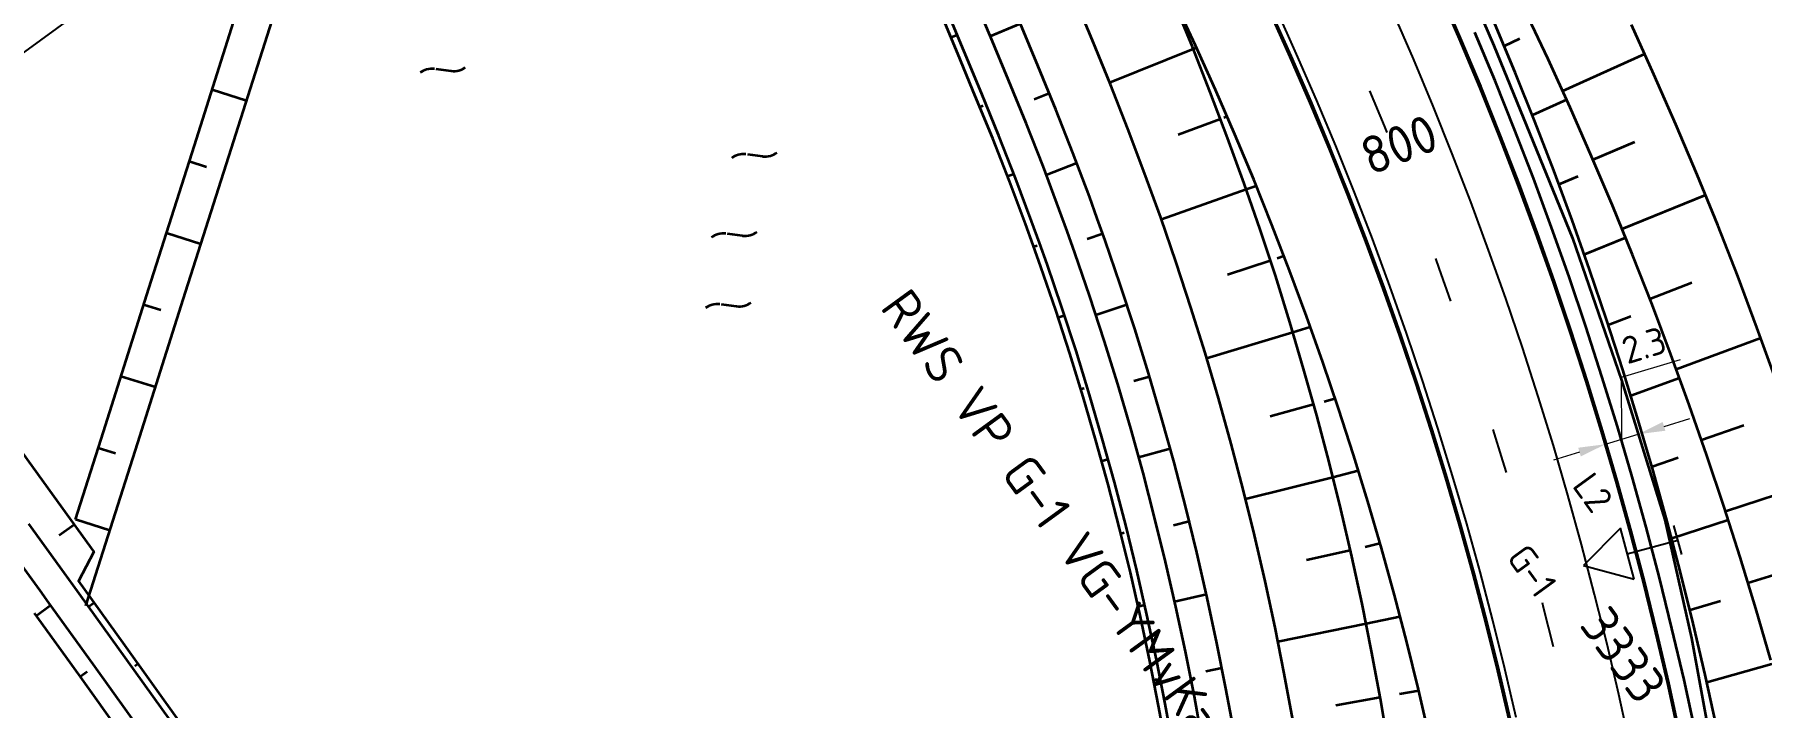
# Model space of a CAD drawing. Header units: metres. Extents: x 134219 to 139080, y 438661 to 444352.
# Drawn here: x 135551.9 to 135666.8, y 443019.1 to 443063.9 of the extents above; entities that cross this region are included whole.
import ezdxf
from ezdxf.enums import TextEntityAlignment as Align

# ---------------------------------------------------------------- set-up
doc = ezdxf.new("R2010")
doc.units = ezdxf.units.M
doc.linetypes.add('13strp', pattern=[4, 1, -3])
doc.linetypes.add('39strp', pattern=[12, 3, -9])
doc.layers.get('DEFPOINTS').update_dxf_attribs({"color": 193})
for name, color, linetype, lineweight in [('N-WE-KL-ET_LS_OV_ARMATUUR-S', 7, 'Continuous', 25), ('N-WE-KL-ET_LS_OV_ARMATUUR-T18', 1, 'Continuous', 25), ('N-WE-KL-ET_LS_OV_KABEL-G', 10, 'KL-LS-OV-N', 35), ('N-WE-KL-ET_LS_OV_KABEL-M', 7, 'Continuous', 18), ('N-WE-KL-ET_LS_OV_KABEL-T25', 7, 'Continuous', 25), ('Utd-geleiderail-nw', 8, 'glm a2ee v014$0$f2m40080', 35), ('Utd-ondergr-nw', 8, '13strp', 35)]:
    doc.layers.add(name, color=color, linetype=linetype, lineweight=lineweight)
doc.layers.add('N-WE-KL-ET_LS_OV_ARMATUUR-T25', color=2, linetype='Continuous')
doc.layers.add('Utd-weg-nw', color=8, linetype='Continuous')
doc.styles.add('alm a2ee v011$0$Iso-rtw', font='NLCS-ISO.ttf')
doc.styles.add('ISO18', font='NLCS-ISO.ttf')
doc.styles.add('ISO25', font='NLCS-ISO.ttf')
doc.styles.add('NLCS_18', font='NLCS-ISO.ttf', dxfattribs={"height": 1.8})
doc.styles.add('NLCS_25', font='NLCS-ISO.ttf', dxfattribs={"height": 2.5})
doc.linetypes.add('glm a2ee v014$0$f2m40080', pattern='A,2,-1,[160,RTW.shx,S=0.5,R=0,X=0,Y=0],-1', length=4)
doc.linetypes.add('KL-LS-OV-N', pattern='A,4,-1,[103,NLCS.SHX,S=0.75,R=0,X=0,Y=0],-1,4,-1.5,["0V",Standard,S=1,R=0,X=0,Y=-0.5],-3', length=14.5)
doc.dimstyles.new('NLCS_t18_pijl_Dimension_l3_h1', dxfattribs={"dimtxt": 1.8, "dimasz": 1.8, "dimexe": 2, "dimexo": 2, "dimgap": 0.7, "dimtad": 1, "dimdec": 1, "dimzin": 0, "dimdsep": 46, "dimtxsty": 'NLCS_18', "dimcen": 2.5, "dimdle": 2, "dimclrd": 256, "dimclre": 256, "dimclrt": 256, "dimadec": 1, "dimazin": 0, "dimtfac": 1, "dimtdec": 1, "dimtofl": 0, "dimtmove": 1, "dimatfit": 0, "dimfxl": 0, "dimtolj": 1, "dimtzin": 0, "dimlwd": 18, "dimlwe": 18, "dimarcsym": 0})

# ---------------------------------------------------------------- blocks, each defined once
blk = doc.blocks.new('SKL-ET_OV_ARMATUUR_HD_NATRIUM_1x250W-SO (3)')
for p, q in [((6.49, 0), (3.49, 1.76)), ((3.49, -1.76), (6.49, 0))]:
    blk.add_line(p, q)
for points in [[(3.49, 1.76), (3.49, -1.76)], [(0, 1), (0, -1)], [(3.49, 0), (0, 0)]]:
    blk.add_lwpolyline(points)
at = {"layer": 'N-WE-KL-ET_LS_OV_ARMATUUR-T18', "style": 'ISO18', "flags": 1}
for tag, p in [('TYPE_ARMATUUR', (3.07, -6.82)), ('VERMOGEN_LAMP', (3.07, -10.61)), ('SPIEGELSTAND', (3.07, -14.39)), ('HOOGTE_LICHTMAST', (3.07, -18.17)), ('UITLEGGERHOEK', (3.07, -21.96)), ('TYPE_LICHTMAST', (3.07, -25.74)), ('BOTSVRIENDELIJK', (3.07, -29.53)), ('POSITIE_LICHTMAST', (3.07, -33.31)), ('KABELAANSLUITNG', (3.07, -37.1)), ('VOEDINGSPUNT', (3.07, -44.67))]:
    blk.add_attdef(tag, p, '', height=1.8, dxfattribs=at)
at = {"layer": 'N-WE-KL-ET_LS_OV_ARMATUUR-T18', "style": 'ISO18'}
for tag, p in [('FASE-AANSLUITING_1', (3.07, -40.88)), ('GROEPSNUMMER', (3.07, -48.45))]:
    blk.add_attdef(tag, p, '', height=1.8, dxfattribs=at)
at = {"layer": 'N-WE-KL-ET_LS_OV_ARMATUUR-T25', "style": 'ISO25'}
for tag, p in [('MASTNUMMER', (3.07, 7.39)), ('TYPE_SYMBOOL', (3.07, 3.61))]:
    blk.add_attdef(tag, p, '', height=2.5, dxfattribs=at)
blk = doc.blocks.new('*D468')
at = {"layer": 'DEFPOINTS', "color": 0, "transparency": 16777216}
for p in [(135656.42, 443036.66), (135658.6, 443037.33), (135658.6, 443037.33)]:
    blk.add_point(p, dxfattribs=at)
at = {"layer": 'N-WE-KL-ET_LS_OV_KABEL-M', "linetype": 'Continuous', "lineweight": 18, "transparency": 16777216}
for p, q in [((135657.49, 443041.12), (135661.41, 443042.31)), ((135657.51, 443036.99), (135657.49, 443041.12)), ((135660.32, 443037.85), (135662.04, 443038.38)), ((135656.42, 443036.66), (135658.6, 443037.33)), ((135654.7, 443036.14), (135652.97, 443035.61))]:
    blk.add_line(p, q, dxfattribs=at)
at = {"layer": 'N-WE-KL-ET_LS_OV_KABEL-M', "lineweight": 18, "transparency": 16777216}
for p, q in [((135658.6, 443037.33), (135658.02, 443039.24)), ((135656.42, 443036.66), (135655.84, 443038.58))]:
    blk.add_line(p, q, dxfattribs=at)
at = {"layer": 'N-WE-KL-ET_LS_OV_KABEL-M', "transparency": 16777216}
for points in [[(135660.23, 443038.14), (135660.41, 443037.56), (135658.6, 443037.33)], [(135654.61, 443036.43), (135654.78, 443035.85), (135656.42, 443036.66)]]:
    blk.add_solid(points, dxfattribs=at)
at = {"layer": 'N-WE-KL-ET_LS_OV_KABEL-M', "transparency": 16777216, "insert": (135658.99, 443043.25), "char_height": 1.8, "attachment_point": 5, "rotation": 16.9392, "style": 'NLCS_18'}
blk.add_mtext('\\A1;2.3', dxfattribs=at)
blk = doc.blocks.new('Dwm A2 aanvulling$0$A$C32883349')
at = {"layer": 'Utd-ondergr-nw'}
blk.add_line((-1.82, 0.37), (-2.44, 1.31), dxfattribs=at)
for centre, start, end in [((-3.53, 0.59), 33.3445, 123.3445), ((-0.72, 1.1), 213.3445, 303.3445)]:
    blk.add_arc(centre, 1.31, start, end, dxfattribs=at)

msp = doc.modelspace()

# ---------------------------------------------------------------- linework, layer by layer
at = {"layer": 'N-WE-KL-ET_LS_OV_KABEL-G', "elevation": 2.21, "flags": 128}
msp.add_lwpolyline([(135534.25, 443194.91), (135548.63, 443183.68), (135562.68, 443172.28), (135575.34, 443161.79), (135583.92, 443154.39), (135599.1, 443139.3), (135612.36, 443124.54), (135619.45, 443115.24), (135626.08, 443105.74), (135632.93, 443095.16), (135638.73, 443085.11), (135643.41, 443076.02), (135645.64, 443070.97), (135648.99, 443063.2), (135654.23, 443050.37), (135657.48, 443040.93), (135660.37, 443031.63), (135662.15, 443023.75), (135664.54, 443010.62), (135666.07, 442998.1), (135667.54, 442986.57), (135668.36, 442978.22), (135668.73, 442965.04), (135668.21, 442953.88), (135667.34, 442941.62), (135665.96, 442930.74), (135665.4, 442925.32), (135664.56, 442918.86), (135663.37, 442912.71), (135661.63, 442905.85), (135660.04, 442900.28), (135659.23, 442899.5), (135649.78, 442871.84), (135635.93, 442842.83)], dxfattribs=at)
at = {"layer": 'N-WE-KL-ET_LS_OV_KABEL-T25'}
msp.add_line((135557.08, 443067.05), (135510.6, 443033.2), dxfattribs=at)
at = {"layer": 'Utd-geleiderail-nw', "linetype": 'Continuous', "flags": 128}
msp.add_lwpolyline([(135662.39, 443017.58), (135661.65, 443020.99), (135660.85, 443024.39), (135660.02, 443027.77), (135659.13, 443031.14), (135658.2, 443034.5), (135657.22, 443037.85), (135656.19, 443041.18), (135655.12, 443044.5), (135654, 443047.8), (135652.84, 443051.09), (135651.63, 443054.36), (135650.38, 443057.61), (135650.38, 443057.61), (135649.08, 443060.85), (135647.73, 443064.07)], dxfattribs=at)
at = {"layer": 'Utd-ondergr-nw', "linetype": 'Continuous', "flags": 128}
for points in [[(135554.61, 443031.65), (135556.47, 443037.49), (135559.5, 443047.02), (135562.53, 443056.55), (135565.56, 443066.08), (135568.59, 443075.61), (135571.62, 443085.14), (135574.65, 443094.67), (135577.68, 443104.2), (135580.71, 443113.73), (135580.86, 443114.2)], [(135555.3, 443025.91), (135558.76, 443036.76), (135561.79, 443046.29), (135564.82, 443055.82), (135567.85, 443065.35), (135570.88, 443074.88), (135573.91, 443084.41), (135576.94, 443093.94), (135579.97, 443103.47), (135583, 443113), (135583.17, 443113.56)], [(135629.62, 443016.87), (135629.07, 443019.87), (135628.47, 443022.86), (135627.84, 443025.85), (135627.15, 443028.83), (135626.42, 443031.79), (135625.65, 443034.75), (135624.83, 443037.71), (135623.97, 443040.65), (135623.07, 443043.57), (135622.12, 443046.49), (135621.12, 443049.4), (135620.61, 443050.84), (135620.08, 443052.29), (135619, 443055.17), (135617.87, 443058.03), (135616.71, 443060.88), (135615.52, 443063.72), (135614.33, 443066.57)], [(135635.62, 443018.32), (135635.05, 443021.4), (135634.44, 443024.47), (135633.77, 443027.54), (135633.07, 443030.6), (135632.31, 443033.65), (135631.51, 443036.69), (135630.67, 443039.73), (135629.78, 443042.75), (135628.84, 443045.76), (135627.86, 443048.75), (135626.84, 443051.74), (135625.76, 443054.71), (135624.65, 443057.66), (135623.49, 443060.6), (135622.28, 443063.53), (135621.06, 443066.45)], [(135641.99, 443016.55), (135641.45, 443019.72), (135640.86, 443022.88), (135640.23, 443026.04), (135639.54, 443029.19), (135638.81, 443032.33), (135638.04, 443035.46), (135637.21, 443038.58), (135636.34, 443041.69), (135635.42, 443044.79), (135634.46, 443047.88), (135633.44, 443050.95), (135632.39, 443054.01), (135631.28, 443057.06), (135630.13, 443060.09), (135628.94, 443063.11), (135627.7, 443066.11), (135627.17, 443067.37)], [(135661.31, 443017.36), (135660.57, 443020.75), (135659.78, 443024.13), (135658.95, 443027.5), (135658.07, 443030.86), (135657.14, 443034.2), (135656.16, 443037.53), (135655.14, 443040.85), (135654.08, 443044.15), (135652.96, 443047.44), (135651.8, 443050.72), (135650.6, 443053.97), (135649.35, 443057.21), (135648.06, 443060.43), (135646.72, 443063.64), (135645.34, 443066.82)], [(135661.38, 443017.37), (135660.64, 443020.76), (135659.85, 443024.15), (135659.02, 443027.52), (135658.13, 443030.87), (135657.21, 443034.22), (135656.23, 443037.55), (135655.21, 443040.87), (135654.14, 443044.18), (135653.03, 443047.47), (135651.87, 443050.74), (135650.67, 443054), (135649.42, 443057.24), (135648.12, 443060.46), (135646.78, 443063.66), (135645.4, 443066.85)], [(135627.23, 443016.3), (135626.69, 443019.26), (135626.11, 443022.22), (135625.48, 443025.18), (135624.81, 443028.12), (135624.09, 443031.06), (135623.33, 443033.99), (135622.52, 443036.9), (135621.67, 443039.81), (135620.77, 443042.71), (135619.84, 443045.59), (135618.85, 443048.47), (135618.35, 443049.9), (135617.83, 443051.33), (135616.76, 443054.17), (135615.65, 443057.01), (135614.49, 443059.82), (135613.33, 443062.64), (135612.15, 443065.46)], [(135627.67, 443016.4), (135627.13, 443019.38), (135626.54, 443022.34), (135625.91, 443025.3), (135625.24, 443028.25), (135624.52, 443031.19), (135623.75, 443034.13), (135622.94, 443037.05), (135622.09, 443039.96), (135621.2, 443042.87), (135620.25, 443045.76), (135619.27, 443048.64), (135618.76, 443050.07), (135618.24, 443051.5), (135617.17, 443054.36), (135616.06, 443057.19), (135614.9, 443060.02), (135613.73, 443062.84), (135612.55, 443065.66)], [(135644.72, 443017.17), (135643.99, 443020.33), (135643.2, 443023.48), (135642.38, 443026.62), (135641.51, 443029.75), (135640.6, 443032.86), (135639.65, 443035.96), (135638.65, 443039.05), (135637.61, 443042.13), (135636.52, 443045.19), (135635.4, 443048.23), (135634.23, 443051.26), (135633.02, 443054.27), (135631.77, 443057.27), (135630.48, 443060.24), (135629.14, 443063.2), (135627.77, 443066.14)], [(135650.02, 443018.36), (135649.26, 443021.6), (135648.47, 443024.82), (135647.62, 443028.03), (135646.73, 443031.23), (135645.8, 443034.42), (135644.82, 443037.6), (135643.8, 443040.76), (135642.74, 443043.9), (135641.63, 443047.03), (135640.48, 443050.15), (135639.28, 443053.25), (135638.05, 443056.33), (135636.77, 443059.39), (135635.44, 443062.44), (135634.08, 443065.47)], [(135650.09, 443018.38), (135649.33, 443021.62), (135648.53, 443024.84), (135647.69, 443028.05), (135646.8, 443031.25), (135645.87, 443034.44), (135644.89, 443037.62), (135643.87, 443040.78), (135642.8, 443043.93), (135641.7, 443047.06), (135640.54, 443050.17), (135639.35, 443053.27), (135638.11, 443056.36), (135636.83, 443059.42), (135635.51, 443062.47), (135634.14, 443065.5)], [(135667.42, 443022.29), (135666.42, 443025.73), (135665.38, 443029.14), (135664.29, 443032.54), (135663.17, 443035.92), (135661.99, 443039.28), (135660.78, 443042.63), (135659.52, 443045.95), (135658.22, 443049.26), (135656.88, 443052.55), (135655.49, 443055.82), (135654.07, 443059.07), (135652.6, 443062.29), (135651.09, 443065.5)], [(135615.49, 443063.81), (135617.49, 443064.65)], [(135631.73, 443017.38), (135631.17, 443020.41), (135630.57, 443023.43), (135629.93, 443026.44), (135629.24, 443029.45), (135628.5, 443032.45), (135627.72, 443035.44), (135626.89, 443038.42), (135626.02, 443041.39), (135625.1, 443044.34), (135624.14, 443047.29), (135623.13, 443050.22), (135622.61, 443051.68), (135622.08, 443053.14), (135620.99, 443056.05), (135619.85, 443058.94), (135618.67, 443061.81), (135617.48, 443064.68)], [(135663.81, 443017.88), (135663.06, 443021.31), (135662.26, 443024.73), (135661.42, 443028.13), (135660.53, 443031.52), (135659.59, 443034.9), (135658.61, 443038.27), (135657.57, 443041.62), (135656.5, 443044.96), (135655.37, 443048.28), (135654.2, 443051.58), (135652.99, 443054.87), (135651.72, 443058.14), (135650.42, 443061.4), (135649.07, 443064.63)], [(135667.74, 443041.01), (135666.5, 443044.43), (135665.22, 443047.84), (135663.89, 443051.23), (135662.52, 443054.59), (135661.1, 443057.94), (135659.65, 443061.26), (135658.15, 443064.57)], [(135613.29, 443063.89), (135612.88, 443063.72)], [(135613.29, 443063.89), (135612.88, 443063.72)], [(135613.29, 443063.89), (135612.88, 443063.72)], [(135623.43, 443060.74), (135628.99, 443062.98)], [(135628.99, 443062.98), (135629.2, 443063.07)], [(135650.71, 443063.64), (135649.68, 443063.16)], [(135659.03, 443062.62), (135653.57, 443060.15)], [(135565.99, 443059.51), (135563.7, 443060.24)], [(135618.4, 443059.62), (135619.4, 443060.03)], [(135653.83, 443059.59), (135651.56, 443058.57)], [(135615, 443059.19), (135614.79, 443059.1)], [(135615, 443059.19), (135614.79, 443059.1)], [(135615, 443059.19), (135614.79, 443059.1)], [(135628, 443057.27), (135630.8, 443058.32)], [(135631.02, 443058.41), (135631.24, 443058.49)], [(135658.35, 443056.77), (135655.59, 443055.58)], [(135563.33, 443055.11), (135562.19, 443055.47)], [(135619.21, 443054.6), (135621.24, 443055.38)], [(135617.06, 443054.63), (135616.64, 443054.47)], [(135617.06, 443054.63), (135616.64, 443054.47)], [(135617.06, 443054.63), (135616.64, 443054.47)], [(135632.52, 443053.63), (135633.19, 443053.86)], [(135654.58, 443054.47), (135653.33, 443053.94)], [(135626.87, 443051.64), (135632.52, 443053.63)], [(135663.07, 443053.24), (135657.52, 443050.97)], [(135562.96, 443049.98), (135560.67, 443050.71)], [(135621.94, 443050.32), (135622.97, 443050.69)], [(135657.76, 443050.39), (135655.02, 443049.28)], [(135618.6, 443049.87), (135618.38, 443049.79)], [(135618.6, 443049.87), (135618.38, 443049.79)], [(135618.6, 443049.87), (135618.38, 443049.79)], [(135634.58, 443049.04), (135635.03, 443049.19)], [(135631.27, 443047.96), (135634.12, 443048.89)], [(135662.17, 443047.41), (135659.37, 443046.32)], [(135560.3, 443045.58), (135559.15, 443045.94)], [(135622.51, 443045.28), (135624.58, 443045.95)], [(135620.43, 443045.22), (135620, 443045.07)], [(135620.43, 443045.22), (135620, 443045.07)], [(135620.43, 443045.22), (135620, 443045.07)], [(135658.11, 443045.17), (135656.61, 443044.59)], [(135629.88, 443042.4), (135635.62, 443044.12)], [(135635.62, 443044.12), (135636.78, 443044.47)], [(135666.76, 443043.71), (135661.13, 443041.64)], [(135559.93, 443040.45), (135557.64, 443041.18)], [(135625.04, 443040.87), (135626.08, 443041.18)], [(135661.35, 443041.06), (135658.11, 443039.88)], [(135547.55, 443040.96), (135553.47, 443032.79), (135555.83, 443029.51), (135554.81, 443027.54), (135557.76, 443023.45), (135563.63, 443015.25), (135569.49, 443007.04), (135575.32, 442998.81), (135581.14, 442990.57), (135586.93, 442982.31), (135592.7, 442974.04), (135598.45, 442965.76), (135604.18, 442957.46), (135609.89, 442949.15), (135615.58, 442940.82), (135621.25, 442932.48), (135621.74, 442931.76)], [(135621.73, 443040.38), (135621.51, 443040.32)], [(135621.73, 443040.38), (135621.51, 443040.32)], [(135621.73, 443040.38), (135621.51, 443040.32)], [(135634.12, 443038.52), (135637, 443039.32)], [(135637.71, 443039.51), (135638.42, 443039.71)], [(135665.64, 443037.91), (135662.81, 443036.93)], [(135557.27, 443036.05), (135556.12, 443036.41)], [(135623.33, 443035.65), (135622.9, 443035.53)], [(135623.33, 443035.65), (135622.9, 443035.53)], [(135623.33, 443035.65), (135622.9, 443035.53)], [(135625.36, 443035.8), (135627.46, 443036.38)], [(135661.27, 443035.75), (135659.52, 443035.15)], [(135632.47, 443033.02), (135638.28, 443034.48)], [(135638.28, 443034.48), (135639.97, 443034.91)], [(135670.1, 443034.05), (135664.4, 443032.19)], [(135551.5, 443031.36), (135553.86, 443028.09), (135554.45, 443027.28), (135557.39, 443023.18), (135563.27, 443014.99), (135569.12, 443006.78), (135574.95, 442998.55), (135580.77, 442990.31), (135586.56, 442982.06), (135592.33, 442973.79), (135598.08, 442965.5), (135603.81, 442957.21), (135609.52, 442948.89), (135615.21, 442940.57), (135620.88, 442932.23), (135621.83, 442930.82)], [(135553.54, 443030.62), (135554.52, 443031.33)], [(135556.9, 443030.92), (135554.61, 443031.65)], [(135624.39, 443030.76), (135624.17, 443030.7)], [(135624.39, 443030.76), (135624.17, 443030.7)], [(135624.39, 443030.76), (135624.17, 443030.7)], [(135627.67, 443031.28), (135628.72, 443031.54)], [(135664.59, 443031.6), (135660.83, 443030.39)], [(135549.88, 443030.19), (135552.24, 443026.92), (135552.82, 443026.11), (135555.77, 443022.02), (135561.64, 443013.82), (135567.49, 443005.62), (135573.32, 442997.4), (135579.13, 442989.16), (135584.92, 442980.91), (135590.69, 442972.64), (135596.44, 442964.37), (135602.17, 442956.07), (135607.87, 442947.76), (135613.56, 442939.44), (135619.22, 442931.11), (135620.31, 442929.5)], [(135636.52, 443028.96), (135639.44, 443029.62)], [(135640.43, 443029.84), (135641.42, 443030.07)], [(135668.77, 443028.3), (135665.9, 443027.42)], [(135555.47, 443025.85), (135555.84, 443026.11)], [(135627.75, 443026.2), (135629.87, 443026.68)], [(135664.07, 443026.22), (135662.05, 443025.61)], [(135551.87, 443025.42), (135554.81, 443021.33), (135560.68, 443013.14), (135566.53, 443004.93), (135572.36, 442996.71), (135578.17, 442988.48), (135583.96, 442980.23), (135589.72, 442971.97), (135595.47, 442963.69), (135601.19, 442955.4), (135606.9, 442947.1), (135612.58, 442938.78), (135618.25, 442930.44), (135620.35, 442927.34)], [(135552.96, 443025.92), (135552, 443025.23)], [(135625.76, 443025.95), (135625.33, 443025.85)], [(135625.76, 443025.95), (135625.33, 443025.85)], [(135625.76, 443025.95), (135625.33, 443025.85)], [(135640.49, 443024.73), (135642.75, 443025.19)], [(135634.62, 443023.54), (135640.49, 443024.73)], [(135555.4, 443021.52), (135554.92, 443021.18)], [(135558.57, 443021.92), (135558.76, 443022.05)], [(135629.84, 443021.57), (135630.9, 443021.78)], [(135667.49, 443022.03), (135663.17, 443020.81)], [(135626.58, 443021.01), (135626.36, 443020.97)], [(135626.58, 443021.01), (135626.36, 443020.97)], [(135626.58, 443021.01), (135626.36, 443020.97)], [(135638.48, 443019.29), (135641.43, 443019.82)], [(135642.72, 443020.05), (135644, 443020.28)]]:
    msp.add_lwpolyline(points, dxfattribs=at)
at = {"layer": 'Utd-weg-nw', "linetype": '39strp', "flags": 128}
msp.add_lwpolyline([(135654.76, 442916.09), (135655.28, 442918.69), (135655.91, 442922.01), (135656.09, 442922.97), (135656.5, 442925.33), (135657.03, 442928.66), (135657.52, 442932), (135657.97, 442935.35), (135658.37, 442938.7), (135658.72, 442942.06), (135659.02, 442945.43), (135659.28, 442948.79), (135659.49, 442952.16), (135659.65, 442955.53), (135659.77, 442958.91), (135659.84, 442962.28), (135659.87, 442965.66), (135659.84, 442969.04), (135659.77, 442972.41), (135659.66, 442975.79), (135659.49, 442979.16), (135659.28, 442982.53), (135659.02, 442985.9), (135659, 442986.16), (135658.72, 442989.26), (135658.37, 442992.62), (135657.97, 442995.97), (135657.53, 442999.32), (135657.04, 443002.66), (135656.5, 443005.99), (135655.92, 443009.32), (135655.29, 443012.63), (135654.61, 443015.94), (135653.89, 443019.24), (135653.12, 443022.53), (135652.31, 443025.8), (135651.45, 443029.07), (135650.55, 443032.32), (135649.6, 443035.56), (135648.61, 443038.79), (135647.57, 443042), (135646.49, 443045.2), (135645.36, 443048.38), (135644.19, 443051.55), (135642.98, 443054.7), (135641.72, 443057.84), (135640.42, 443060.95), (135639.07, 443064.05), (135637.69, 443067.13), (135636.25, 443070.18), (135634.78, 443073.22), (135633.27, 443076.24), (135631.71, 443079.24), (135630.11, 443082.21), (135628.47, 443085.16), (135626.79, 443088.09), (135625.71, 443089.94), (135625.07, 443091), (135623.31, 443093.88), (135621.51, 443096.73), (135619.67, 443099.56), (135617.79, 443102.37), (135615.88, 443105.15), (135613.92, 443107.9), (135611.93, 443110.62), (135609.89, 443113.32), (135607.82, 443115.99), (135605.72, 443118.63), (135603.58, 443121.24), (135601.4, 443123.82), (135599.18, 443126.37), (135596.93, 443128.88), (135594.65, 443131.37), (135592.33, 443133.82), (135589.98, 443136.25), (135587.59, 443138.64), (135585.95, 443140.24), (135583.13, 443142.96), (135580.28, 443145.63), (135577.8, 443147.9), (135575.3, 443150.15), (135572.78, 443152.37), (135570.35, 443154.47), (135567.92, 443156.56), (135565.49, 443158.64), (135565.15, 443158.92), (135561.29, 443162.13), (135557.41, 443165.32), (135553.52, 443168.48), (135551.72, 443169.93), (135549.61, 443171.62), (135545.68, 443174.75), (135541.73, 443177.84), (135537.76, 443180.92), (135533.78, 443183.97), (135529.78, 443187), (135525.76, 443190.01), (135521.98, 443192.81), (135518.18, 443195.58), (135517.67, 443195.95), (135513.61, 443198.89), (135511.03, 443200.73)], dxfattribs=at)
at = {"layer": 'Utd-weg-nw', "linetype": 'Continuous', "flags": 128}
for points in [[(135650.48, 443018.47), (135649.72, 443021.71), (135648.92, 443024.94), (135648.08, 443028.16), (135647.19, 443031.36), (135646.25, 443034.56), (135645.27, 443037.74), (135644.25, 443040.9), (135643.18, 443044.06), (135642.07, 443047.19), (135640.92, 443050.32), (135639.72, 443053.42), (135638.48, 443056.51), (135637.2, 443059.58), (135635.87, 443062.63), (135634.5, 443065.66)], [(135658.04, 443016.66), (135657.31, 443020.01), (135656.53, 443023.35), (135655.7, 443026.67), (135654.83, 443029.98), (135653.92, 443033.28), (135652.96, 443036.57), (135651.95, 443039.84), (135650.9, 443043.1), (135649.8, 443046.35), (135648.65, 443049.58), (135647.47, 443052.79), (135646.23, 443055.98), (135644.96, 443059.16), (135643.64, 443062.32), (135642.27, 443065.46)]]:
    msp.add_lwpolyline(points, dxfattribs=at)

# ---------------------------------------------------------------- block references
at = {"layer": 'N-WE-KL-ET_LS_OV_ARMATUUR-S'}
ref = msp.add_blockref('SKL-ET_OV_ARMATUUR_HD_NATRIUM_1x250W-SO (3)', (135661.24, 443030.28, 5.72), dxfattribs=dict(at, rotation=194.9825311232161))
ref.add_attrib('MASTNUMMER', '3333', (135654.63, 443024.61, 5.72), dxfattribs={"layer": 'N-WE-KL-ET_LS_OV_ARMATUUR-T25', "height": 2.5, "rotation": 306.066, "style": 'ISO25'})
ref.add_attrib('FASE-AANSLUITING_1', 'L2', (135654.15, 443033.89, 5.72), dxfattribs={"layer": 'N-WE-KL-ET_LS_OV_ARMATUUR-T18', "height": 1.8, "rotation": 306.066, "style": 'ISO18'})
ref.add_attrib('GROEPSNUMMER', 'G-1', (135649.79, 443029.11, 2.81), dxfattribs={"layer": 'N-WE-KL-ET_LS_OV_ARMATUUR-T18', "height": 1.8, "rotation": 306.066, "style": 'ISO18'})
at = {"layer": 'Utd-ondergr-nw', "linetype": 'Continuous', "rotation": 49.35098364402291}
for p in [(135581.08, 443062.63), (135601.81, 443056.95), (135600.47, 443051.67), (135600.07, 443046.97)]:
    msp.add_blockref('Dwm A2 aanvulling$0$A$C32883349', p, dxfattribs=at)

# ---------------------------------------------------------------- texts
at = {"layer": 'N-WE-KL-ET_LS_OV_KABEL-T25', "style": 'NLCS_25'}
msp.add_text('RWS VP G-1 VG-YMvKas 4x10mm² (OV)', height=2.5, rotation=306.066, dxfattribs=at).set_placement((135643.28, 442999.57), align=Align.MIDDLE_RIGHT)
at = {"layer": 'Utd-ondergr-nw', "color": 7, "style": 'alm a2ee v011$0$Iso-rtw'}
msp.add_text('800', height=2.5, rotation=21.4826, dxfattribs=at).set_placement((135640.79, 443054.51))

# ---------------------------------------------------------------- dimensions: what is measured, and where the dimension line sits
at = {"layer": 'N-WE-KL-ET_LS_OV_KABEL-M'}
dim = msp.add_aligned_dim(p1=(135656.42, 443036.66), p2=(135658.6, 443037.33), distance=0, dimstyle='NLCS_t18_pijl_Dimension_l3_h1', dxfattribs=at)
dim.commit()
dim.dimension.update_dxf_attribs({"geometry": '*D468', "text_midpoint": (135657.7, 443042.85)})

doc.saveas('drawing.dxf')
